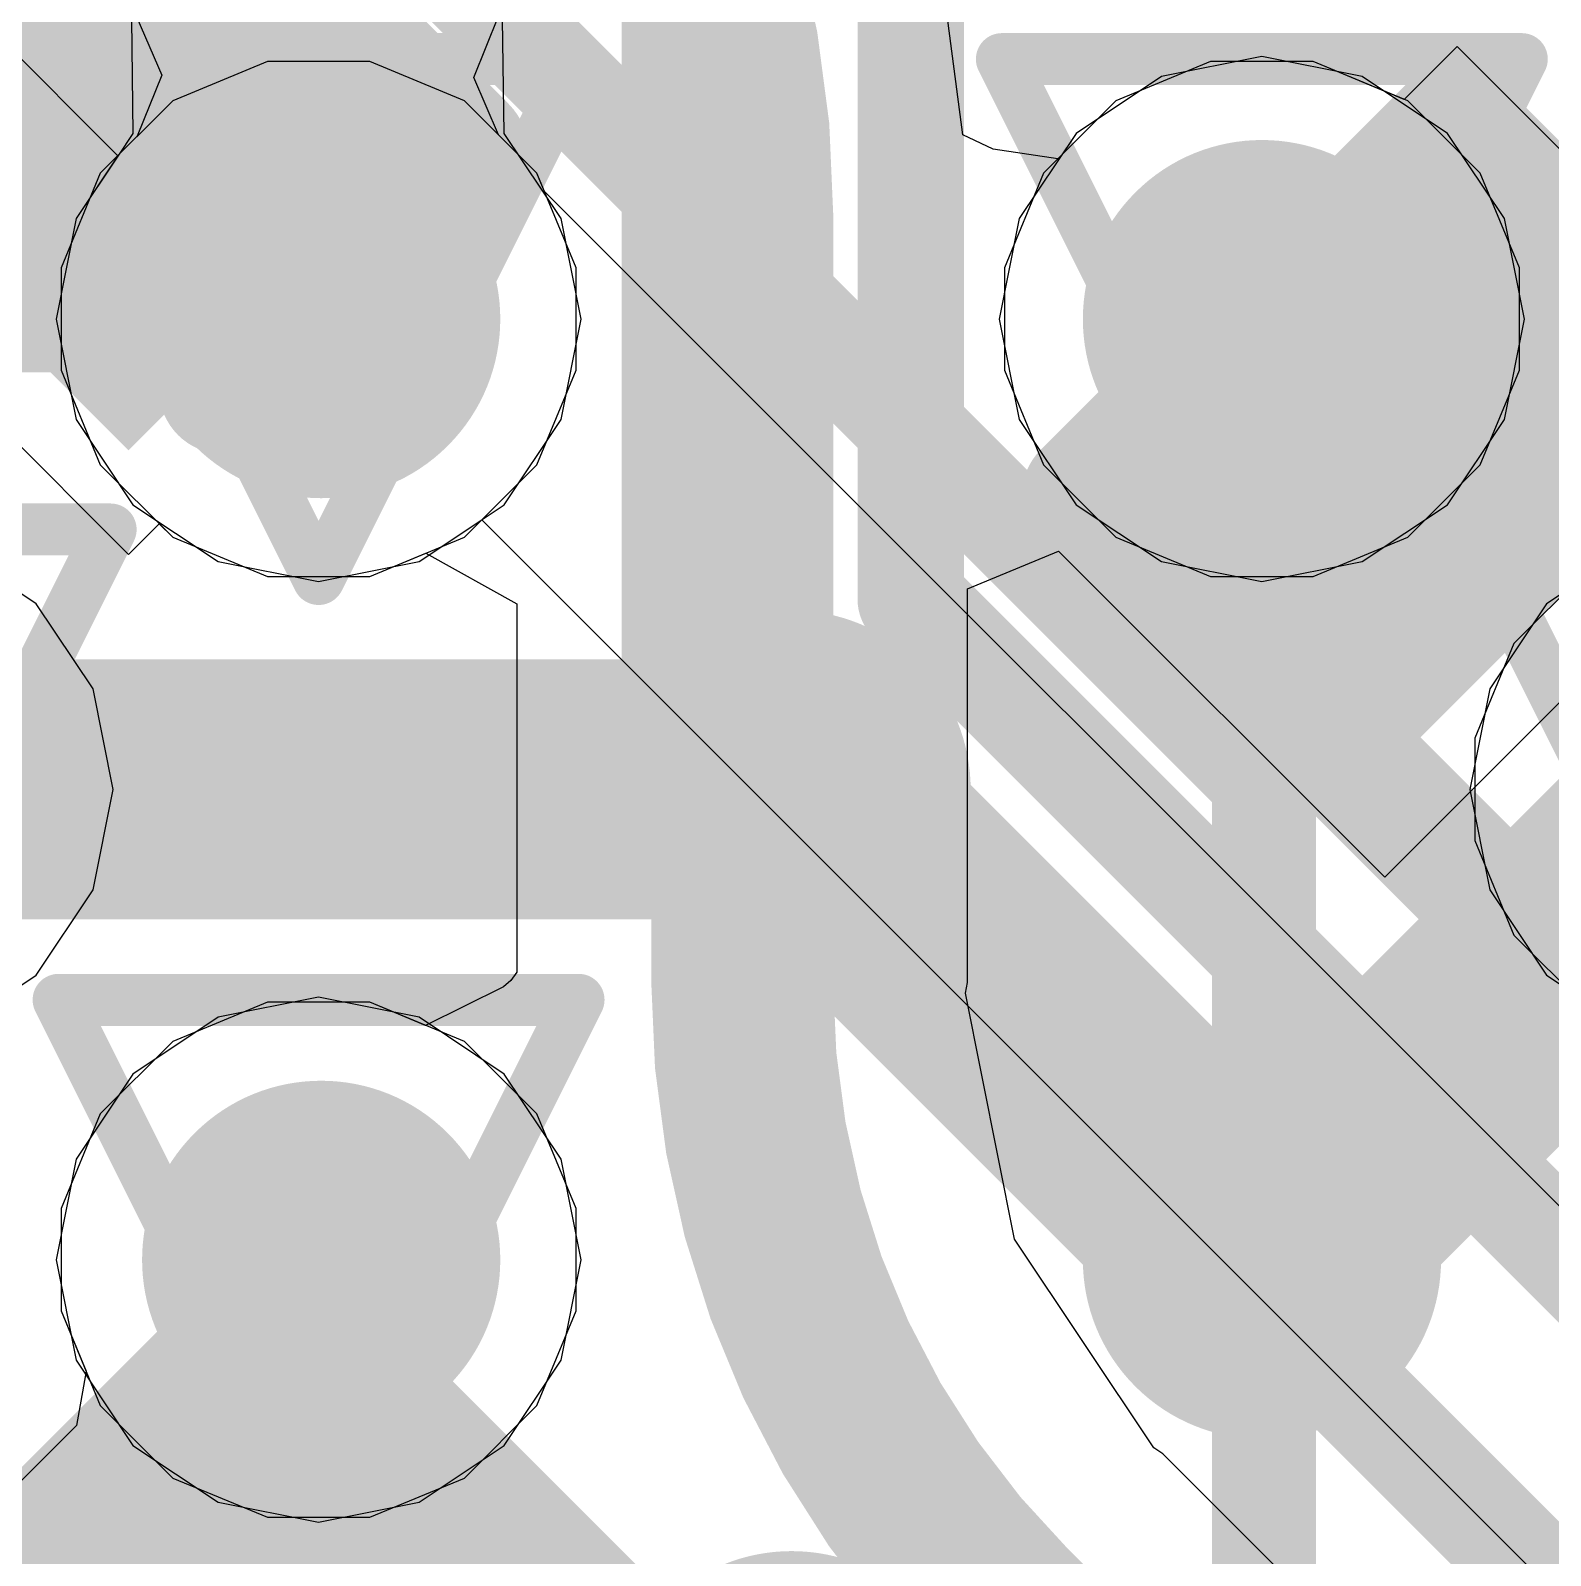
# Model space of a CAD drawing. Header units: inches. Extents: x -6 to 283, y -12 to 154.
# Drawn here: x 47.23 to 48.715, y 7.987 to 9.477 of the extents above; entities that cross this region are included whole.
import ezdxf

# ---------------------------------------------------------------- set-up
doc = ezdxf.new("R2010")
doc.units = ezdxf.units.IN
for name, color, linetype in [('Bottom Layer', 5, 'Continuous'), ('Bottom Overlay', 54, 'Continuous'), ('Bottom Paste', 16, 'Continuous'), ('Bottom Solder', 6, 'Continuous'), ('Drill Drawing', 1, 'Continuous'), ('GND-1', 16, 'Continuous'), ('GND-2', 90, 'Continuous'), ('GND-3', 216, 'Continuous'), ('GND-4', 54, 'Continuous'), ('PWR-1', 156, 'Continuous'), ('PWR-2', 130, 'Continuous'), ('Signal L1', 76, 'Continuous'), ('Signal L2', 6, 'Continuous'), ('Top Layer', 1, 'Continuous'), ('Top Paste', 8, 'Continuous'), ('Top Solder', 216, 'Continuous'), ('Via Holes', 16, 'Continuous')]:
    doc.layers.add(name, color=color, linetype=linetype)

# ---------------------------------------------------------------- blocks, each defined once
blk = doc.blocks.new('BGA_565_15_5_14_4__57')
at = {"layer": 'Top Layer'}
h = blk.add_hatch(color=1, dxfattribs=at)
edge = h.paths.add_edge_path()
edge.add_arc((4.22500044, -4.22500044), 0.12499848, 0, 360)
h = blk.add_hatch(color=1, dxfattribs=at)
edge = h.paths.add_edge_path()
edge.add_arc((3.5749992, -4.87499914), 0.12499848, 0, 360)
h = blk.add_hatch(color=1, dxfattribs=at)
edge = h.paths.add_edge_path()
edge.add_arc((4.22500044, -4.87499914), 0.12499848, 0, 360)
h = blk.add_hatch(color=1, dxfattribs=at)
edge = h.paths.add_edge_path()
edge.add_arc((4.87499914, -4.87499914), 0.12499848, 0, 360)
h = blk.add_hatch(color=1, dxfattribs=at)
edge = h.paths.add_edge_path()
edge.add_arc((4.22500044, -5.52500038), 0.12499848, 0, 360)
at = {"layer": 'Top Paste'}
h = blk.add_hatch(color=8, dxfattribs=at)
edge = h.paths.add_edge_path()
edge.add_arc((4.22500044, -4.22500044), 0.12499848, 0, 360)
h = blk.add_hatch(color=8, dxfattribs=at)
edge = h.paths.add_edge_path()
edge.add_arc((3.5749992, -4.87499914), 0.12499848, 0, 360)
h = blk.add_hatch(color=8, dxfattribs=at)
edge = h.paths.add_edge_path()
edge.add_arc((4.22500044, -4.87499914), 0.12499848, 0, 360)
h = blk.add_hatch(color=8, dxfattribs=at)
edge = h.paths.add_edge_path()
edge.add_arc((4.87499914, -4.87499914), 0.12499848, 0, 360)
h = blk.add_hatch(color=8, dxfattribs=at)
edge = h.paths.add_edge_path()
edge.add_arc((4.22500044, -5.52500038), 0.12499848, 0, 360)
at = {"layer": 'Top Solder'}
h = blk.add_hatch(color=216, dxfattribs=at)
edge = h.paths.add_edge_path()
edge.add_arc((4.22500044, -4.22500044), 0.17499838, 0, 360)
h = blk.add_hatch(color=216, dxfattribs=at)
edge = h.paths.add_edge_path()
edge.add_arc((4.87499914, -4.22500044), 0.17499838, 0, 360)
h = blk.add_hatch(color=216, dxfattribs=at)
edge = h.paths.add_edge_path()
edge.add_arc((3.5749992, -4.87499914), 0.17499838, 0, 360)
h = blk.add_hatch(color=216, dxfattribs=at)
edge = h.paths.add_edge_path()
edge.add_arc((4.22500044, -4.87499914), 0.17499838, 0, 360)
h = blk.add_hatch(color=216, dxfattribs=at)
edge = h.paths.add_edge_path()
edge.add_arc((4.87499914, -4.87499914), 0.17499838, 0, 360)
h = blk.add_hatch(color=216, dxfattribs=at)
edge = h.paths.add_edge_path()
edge.add_arc((4.22500044, -5.52500038), 0.17499838, 0, 360)
blk = doc.blocks.new('R___0201_B_118')
at = {"layer": 'Bottom Layer'}
for points in [[(-0.40999791, 0.18499963), (-0.13999845, 0.18499963), (-0.13999845, -0.18499963), (-0.40999791, -0.18499963)], [(0.14000099, 0.18499963), (0.41000045, 0.18499963), (0.41000045, -0.18499963), (0.14000099, -0.18499963)]]:
    blk.add_hatch(color=5, dxfattribs=at).paths.add_polyline_path(points)
at = {"layer": 'Bottom Paste'}
for points in [[(-0.40999791, 0.18499963), (-0.13999845, 0.18499963), (-0.13999845, -0.18499963), (-0.40999791, -0.18499963)], [(0.14000099, 0.18499963), (0.41000045, 0.18499963), (0.41000045, -0.18499963), (0.14000099, -0.18499963)]]:
    blk.add_hatch(color=16, dxfattribs=at).paths.add_polyline_path(points)
at = {"layer": 'Bottom Solder'}
for points in [[(-0.46499907, 0.24000079), (-0.08499729, 0.24000079), (-0.08499729, -0.24000079), (-0.46499907, -0.24000079)], [(0.08499983, 0.24000079), (0.46500161, 0.24000079), (0.46500161, -0.24000079), (0.08499983, -0.24000079)]]:
    blk.add_hatch(color=6, dxfattribs=at).paths.add_polyline_path(points)
at = {"layer": 'Bottom Overlay'}
for points in [[(-0.4826, -0.254, 0.127, 0.127, 0), (-0.4826, 0.254, 0.127, 0.127, 0)], [(-0.4826, 0.254, 0.127, 0.127, 0), (0.4826, 0.254, 0.127, 0.127, 0)], [(0.4826, -0.254, 0.127, 0.127, 0), (0.4826, 0.254, 0.127, 0.127, 0)], [(-0.4826, -0.254, 0.127, 0.127, 0), (0.4826, -0.254, 0.127, 0.127, 0)]]:
    blk.add_lwpolyline(points, format="xyseb", dxfattribs=at)
for points in [[(-0.51435, 0.254, 0.0635, 0.0635, 1), (-0.4508499999999999, 0.254, 0.0635, 0.0635, 1)], [(-0.51435, 0.254, 0.0635, 0.0635, 1), (-0.4508499999999999, 0.254, 0.0635, 0.0635, 1)], [(0.4508499999999999, 0.254, 0.0635, 0.0635, 1), (0.51435, 0.254, 0.0635, 0.0635, 1)], [(0.4508499999999999, 0.254, 0.0635, 0.0635, 1), (0.51435, 0.254, 0.0635, 0.0635, 1)], [(-0.51435, -0.254, 0.0635, 0.0635, 1), (-0.4508499999999999, -0.254, 0.0635, 0.0635, 1)], [(-0.51435, -0.254, 0.0635, 0.0635, 1), (-0.4508499999999999, -0.254, 0.0635, 0.0635, 1)], [(0.4508499999999999, -0.254, 0.0635, 0.0635, 1), (0.51435, -0.254, 0.0635, 0.0635, 1)], [(0.4508499999999999, -0.254, 0.0635, 0.0635, 1), (0.51435, -0.254, 0.0635, 0.0635, 1)]]:
    blk.add_lwpolyline(points, format="xyseb", close=True, dxfattribs=at)
blk = doc.blocks.new('R___0201_B_164')
at = {"layer": 'Bottom Layer'}
for points in [[(-0.40999791, 0.18499963), (-0.13999845, 0.18499963), (-0.13999845, -0.18499963), (-0.40999791, -0.18499963)], [(0.14000099, 0.18499963), (0.41000045, 0.18499963), (0.41000045, -0.18499963), (0.14000099, -0.18499963)]]:
    blk.add_hatch(color=5, dxfattribs=at).paths.add_polyline_path(points)
at = {"layer": 'Bottom Paste'}
for points in [[(-0.40999791, 0.18499963), (-0.13999845, 0.18499963), (-0.13999845, -0.18499963), (-0.40999791, -0.18499963)], [(0.14000099, 0.18499963), (0.41000045, 0.18499963), (0.41000045, -0.18499963), (0.14000099, -0.18499963)]]:
    blk.add_hatch(color=16, dxfattribs=at).paths.add_polyline_path(points)
at = {"layer": 'Bottom Solder'}
for points in [[(-0.46499907, 0.24000079), (-0.08499729, 0.24000079), (-0.08499729, -0.24000079), (-0.46499907, -0.24000079)], [(0.08499983, 0.24000079), (0.46500161, 0.24000079), (0.46500161, -0.24000079), (0.08499983, -0.24000079)]]:
    blk.add_hatch(color=6, dxfattribs=at).paths.add_polyline_path(points)
at = {"layer": 'Bottom Overlay'}
for points in [[(-0.4826, 0.254, 0.127, 0.127, 0), (-0.4826, -0.254, 0.127, 0.127, 0)], [(0.4826, 0.254, 0.127, 0.127, 0), (-0.4826, 0.254, 0.127, 0.127, 0)], [(0.4826, 0.254, 0.127, 0.127, 0), (0.4826, -0.254, 0.127, 0.127, 0)], [(0.4826, -0.254, 0.127, 0.127, 0), (-0.4826, -0.254, 0.127, 0.127, 0)]]:
    blk.add_lwpolyline(points, format="xyseb", dxfattribs=at)
for points in [[(-0.51435, 0.254, 0.0635, 0.0635, 1), (-0.4508499999999999, 0.254, 0.0635, 0.0635, 1)], [(-0.51435, 0.254, 0.0635, 0.0635, 1), (-0.4508499999999999, 0.254, 0.0635, 0.0635, 1)], [(0.4508499999999999, 0.254, 0.0635, 0.0635, 1), (0.51435, 0.254, 0.0635, 0.0635, 1)], [(0.4508499999999999, 0.254, 0.0635, 0.0635, 1), (0.51435, 0.254, 0.0635, 0.0635, 1)], [(-0.51435, -0.254, 0.0635, 0.0635, 1), (-0.4508499999999999, -0.254, 0.0635, 0.0635, 1)], [(-0.51435, -0.254, 0.0635, 0.0635, 1), (-0.4508499999999999, -0.254, 0.0635, 0.0635, 1)], [(0.4508499999999999, -0.254, 0.0635, 0.0635, 1), (0.51435, -0.254, 0.0635, 0.0635, 1)], [(0.4508499999999999, -0.254, 0.0635, 0.0635, 1), (0.51435, -0.254, 0.0635, 0.0635, 1)]]:
    blk.add_lwpolyline(points, format="xyseb", close=True, dxfattribs=at)
blk = doc.blocks.new('CAP_0201_B_319')
at = {"layer": 'Bottom Layer'}
for points in [[(-0.44999656, 0.1499997), (-0.14999716, 0.1499997), (-0.14999716, -0.1499997), (-0.44999656, -0.1499997)], [(0.14999716, 0.1499997), (0.44999656, 0.1499997), (0.44999656, -0.1499997), (0.14999716, -0.1499997)]]:
    blk.add_hatch(color=5, dxfattribs=at).paths.add_polyline_path(points)
at = {"layer": 'Bottom Paste'}
for points in [[(-0.44999656, 0.1499997), (-0.14999716, 0.1499997), (-0.14999716, -0.1499997), (-0.44999656, -0.1499997)], [(0.14999716, 0.1499997), (0.44999656, 0.1499997), (0.44999656, -0.1499997), (0.14999716, -0.1499997)]]:
    blk.add_hatch(color=16, dxfattribs=at).paths.add_polyline_path(points)
at = {"layer": 'Bottom Solder'}
for points in [[(-0.50499772, 0.20500086), (-0.094996, 0.20500086), (-0.094996, -0.20500086), (-0.50499772, -0.20500086)], [(0.094996, 0.20500086), (0.50499772, 0.20500086), (0.50499772, -0.20500086), (0.094996, -0.20500086)]]:
    blk.add_hatch(color=6, dxfattribs=at).paths.add_polyline_path(points)
at = {"layer": 'Bottom Overlay'}
for points in [[(-0.5334, 0.2286, 0.127, 0.127, 0), (-0.2032, 0.2286, 0.127, 0.127, 0)], [(-0.5334, 0.2286, 0.127, 0.127, 0), (-0.5334, -0.2286, 0.127, 0.127, 0)], [(0.2032, 0.2286, 0.127, 0.127, 0), (0.5334, 0.2286, 0.127, 0.127, 0)], [(0.5334, 0.2286, 0.127, 0.127, 0), (0.5334, -0.2286, 0.127, 0.127, 0)], [(-0.5334, -0.2286, 0.127, 0.127, 0), (-0.2032, -0.2286, 0.127, 0.127, 0)], [(0.2032, -0.2286, 0.127, 0.127, 0), (0.5334, -0.2286, 0.127, 0.127, 0)]]:
    blk.add_lwpolyline(points, format="xyseb", dxfattribs=at)
for points in [[(-0.5651499999999999, 0.2286, 0.0635, 0.0635, 1), (-0.5016499999999999, 0.2286, 0.0635, 0.0635, 1)], [(-0.5651499999999999, 0.2286, 0.0635, 0.0635, 1), (-0.5016499999999999, 0.2286, 0.0635, 0.0635, 1)], [(-0.23495, 0.2286, 0.0635, 0.0635, 1), (-0.17145, 0.2286, 0.0635, 0.0635, 1)], [(0.17145, 0.2286, 0.0635, 0.0635, 1), (0.23495, 0.2286, 0.0635, 0.0635, 1)], [(0.5016499999999999, 0.2286, 0.0635, 0.0635, 1), (0.5651499999999999, 0.2286, 0.0635, 0.0635, 1)], [(0.5016499999999999, 0.2286, 0.0635, 0.0635, 1), (0.5651499999999999, 0.2286, 0.0635, 0.0635, 1)], [(-0.5651499999999999, -0.2286, 0.0635, 0.0635, 1), (-0.5016499999999999, -0.2286, 0.0635, 0.0635, 1)], [(-0.5651499999999999, -0.2286, 0.0635, 0.0635, 1), (-0.5016499999999999, -0.2286, 0.0635, 0.0635, 1)], [(-0.23495, -0.2286, 0.0635, 0.0635, 1), (-0.17145, -0.2286, 0.0635, 0.0635, 1)], [(0.17145, -0.2286, 0.0635, 0.0635, 1), (0.23495, -0.2286, 0.0635, 0.0635, 1)], [(0.5016499999999999, -0.2286, 0.0635, 0.0635, 1), (0.5651499999999999, -0.2286, 0.0635, 0.0635, 1)], [(0.5016499999999999, -0.2286, 0.0635, 0.0635, 1), (0.5651499999999999, -0.2286, 0.0635, 0.0635, 1)]]:
    blk.add_lwpolyline(points, format="xyseb", close=True, dxfattribs=at)

msp = doc.modelspace()

# ---------------------------------------------------------------- hatches: boundary and pattern name
at = {"layer": 'Bottom Layer'}
h = msp.add_hatch(color=5, dxfattribs=at)
edge = h.paths.add_edge_path()
edge.add_arc((47.51108862, 9.19522164), 0.1499997, 0, 360)
h = msp.add_hatch(color=5, dxfattribs=at)
edge = h.paths.add_edge_path()
edge.add_arc((48.43274794, 9.19522164), 0.1499997, 0, 360)
h = msp.add_hatch(color=5, dxfattribs=at)
edge = h.paths.add_edge_path()
edge.add_arc((47.51108862, 8.2759804), 0.1499997, 0, 360)
at = {"layer": 'GND-1'}
h = msp.add_hatch(color=16, dxfattribs=at)
edge = h.paths.add_edge_path()
edge.add_arc((47.51108862, 9.19522164), 0.1499997, 0, 360)
h = msp.add_hatch(color=16, dxfattribs=at)
edge = h.paths.add_edge_path()
edge.add_arc((48.43274794, 9.19522164), 0.1499997, 0, 360)
h = msp.add_hatch(color=16, dxfattribs=at)
edge = h.paths.add_edge_path()
edge.add_arc((47.51108862, 8.2759804), 0.1499997, 0, 360)
at = {"layer": 'GND-2'}
h = msp.add_hatch(color=90, dxfattribs=at)
edge = h.paths.add_edge_path()
edge.add_arc((47.51108862, 9.19522164), 0.1499997, 0, 360)
h = msp.add_hatch(color=90, dxfattribs=at)
edge = h.paths.add_edge_path()
edge.add_arc((48.43274794, 9.19522164), 0.1499997, 0, 360)
h = msp.add_hatch(color=90, dxfattribs=at)
edge = h.paths.add_edge_path()
edge.add_arc((47.51108862, 8.2759804), 0.1499997, 0, 360)
at = {"layer": 'GND-3'}
h = msp.add_hatch(color=216, dxfattribs=at)
edge = h.paths.add_edge_path()
edge.add_arc((47.51108862, 9.19522164), 0.1499997, 0, 360)
h = msp.add_hatch(color=216, dxfattribs=at)
edge = h.paths.add_edge_path()
edge.add_arc((48.43274794, 9.19522164), 0.1499997, 0, 360)
h = msp.add_hatch(color=216, dxfattribs=at)
edge = h.paths.add_edge_path()
edge.add_arc((47.51108862, 8.2759804), 0.1499997, 0, 360)
at = {"layer": 'GND-4'}
h = msp.add_hatch(color=54, dxfattribs=at)
edge = h.paths.add_edge_path()
edge.add_arc((47.51108862, 9.19522164), 0.1499997, 0, 360)
h = msp.add_hatch(color=54, dxfattribs=at)
edge = h.paths.add_edge_path()
edge.add_arc((48.43274794, 9.19522164), 0.1499997, 0, 360)
h = msp.add_hatch(color=54, dxfattribs=at)
edge = h.paths.add_edge_path()
edge.add_arc((47.51108862, 8.2759804), 0.1499997, 0, 360)
at = {"layer": 'PWR-1'}
h = msp.add_hatch(color=156, dxfattribs=at)
edge = h.paths.add_edge_path()
edge.add_arc((47.51108862, 9.19522164), 0.1499997, 0, 360)
h = msp.add_hatch(color=156, dxfattribs=at)
edge = h.paths.add_edge_path()
edge.add_arc((48.43274794, 9.19522164), 0.1499997, 0, 360)
h = msp.add_hatch(color=156, dxfattribs=at)
edge = h.paths.add_edge_path()
edge.add_arc((47.51108862, 8.2759804), 0.1499997, 0, 360)
at = {"layer": 'PWR-2'}
h = msp.add_hatch(color=130, dxfattribs=at)
edge = h.paths.add_edge_path()
edge.add_arc((47.51108862, 9.19522164), 0.1499997, 0, 360)
h = msp.add_hatch(color=130, dxfattribs=at)
edge = h.paths.add_edge_path()
edge.add_arc((48.43274794, 9.19522164), 0.1499997, 0, 360)
h = msp.add_hatch(color=130, dxfattribs=at)
edge = h.paths.add_edge_path()
edge.add_arc((47.51108862, 8.2759804), 0.1499997, 0, 360)
at = {"layer": 'Signal L1'}
h = msp.add_hatch(color=76, dxfattribs=at)
edge = h.paths.add_edge_path()
edge.add_arc((47.51108862, 9.19522164), 0.1499997, 0, 360)
h = msp.add_hatch(color=76, dxfattribs=at)
edge = h.paths.add_edge_path()
edge.add_arc((48.43274794, 9.19522164), 0.1499997, 0, 360)
h = msp.add_hatch(color=76, dxfattribs=at)
edge = h.paths.add_edge_path()
edge.add_arc((47.51108862, 8.2759804), 0.1499997, 0, 360)
at = {"layer": 'Signal L2'}
h = msp.add_hatch(color=6, dxfattribs=at)
edge = h.paths.add_edge_path()
edge.add_arc((47.51108862, 9.19522164), 0.1499997, 0, 360)
h = msp.add_hatch(color=6, dxfattribs=at)
edge = h.paths.add_edge_path()
edge.add_arc((48.43274794, 9.19522164), 0.1499997, 0, 360)
h = msp.add_hatch(color=6, dxfattribs=at)
edge = h.paths.add_edge_path()
edge.add_arc((47.51108862, 8.2759804), 0.1499997, 0, 360)
at = {"layer": 'Top Layer'}
h = msp.add_hatch(color=1, dxfattribs=at)
edge = h.paths.add_edge_path()
edge.add_arc((47.51108862, 9.19522164), 0.1499997, 0, 360)
h = msp.add_hatch(color=1, dxfattribs=at)
edge = h.paths.add_edge_path()
edge.add_arc((48.43274794, 9.19522164), 0.1499997, 0, 360)
h = msp.add_hatch(color=1, dxfattribs=at)
edge = h.paths.add_edge_path()
edge.add_arc((47.51108862, 8.2759804), 0.1499997, 0, 360)
at = {"layer": 'Via Holes'}
h = msp.add_hatch(color=7, dxfattribs=at)
edge = h.paths.add_edge_path()
edge.add_arc((47.51108862, 9.19522164), 0.07499858, 0, 360)
h = msp.add_hatch(color=7, dxfattribs=at)
edge = h.paths.add_edge_path()
edge.add_arc((48.43274794, 9.19522164), 0.07499858, 0, 360)
h = msp.add_hatch(color=7, dxfattribs=at)
edge = h.paths.add_edge_path()
edge.add_arc((47.51108862, 8.2759804), 0.07499858, 0, 360)

# ---------------------------------------------------------------- linework, layer by layer
at = {"layer": 'Bottom Layer'}
for p, q in [((48.14066571999999, 9.37511206), (48.11124744, 9.59857364)), ((48.62347908, 9.4614746), (48.571912, 9.409907519999999)), ((48.99400158, 9.090952099999999), (48.62347908, 9.4614746)), ((48.38270232, 9.44682134), (48.29022853999999, 9.40851814)), ((48.48279356, 9.44682134), (48.38270232, 9.44682134)), ((48.571912, 9.409907519999999), (48.48279356, 9.44682134)), ((48.29022853999999, 9.40851814), (48.23341635999999, 9.351705959999999)), ((48.17023132, 9.36108872), (48.14066571999999, 9.37511206)), ((48.23341635999999, 9.351705959999999), (48.17023132, 9.36108872)), ((46.93373138, 9.35682406), (47.32546796, 8.96508748)), ((48.55277056, 8.649721079999999), (48.99400158, 9.090952099999999)), ((47.32546796, 8.96508748), (47.35543741999999, 8.99505694)), ((47.35543741999999, 8.99505694), (47.36856922, 8.98192514)), ((47.36856922, 8.98192514), (47.461043, 8.94362194)), ((47.56113424, 8.94362194), (47.6160338, 8.96636256)), ((47.6160338, 8.96636256), (47.70493634, 8.91709926)), ((48.14519453999999, 8.93157218), (48.23409453999999, 8.9683971)), ((48.23409453999999, 8.9683971), (48.55277056, 8.649721079999999)), ((47.461043, 8.94362194), (47.56113424, 8.94362194)), ((48.14519453999999, 8.54683584), (48.14519453999999, 8.93157218)), ((47.70493634, 8.91709926), (47.70493634, 8.5569171)), ((47.70493634, 8.5569171), (47.69887335999999, 8.548928799999999)), ((47.69174104, 8.54283788), (47.61562232, 8.505009659999999)), ((47.69887335999999, 8.548928799999999), (47.69174104, 8.54283788)), ((48.14313713999999, 8.536485339999999), (48.14519453999999, 8.54683584)), ((47.461043, 8.5275801), (47.36856922, 8.4892769)), ((47.56113424, 8.5275801), (47.461043, 8.5275801)), ((47.61562232, 8.505009659999999), (47.56113424, 8.5275801)), ((48.19094501999999, 8.29614038), (48.14313713999999, 8.536485339999999)), ((47.36856922, 8.4892769), (47.29779212, 8.4184998)), ((47.29779212, 8.4184998), (47.25948892, 8.326026019999999)), ((47.25948892, 8.326026019999999), (47.25948892, 8.22593478)), ((48.32708902, 8.09238158), (48.19094501999999, 8.29614038)), ((47.25948892, 8.22593478), (47.2838526, 8.167110919999999)), ((47.2838526, 8.167110919999999), (47.27447745999999, 8.114101119999999)), ((47.27447745999999, 8.114101119999999), (47.04786882, 7.88749248)), ((48.33586218, 8.08651926), (48.32708902, 8.09238158)), ((48.5018969, 7.92048708), (48.33586218, 8.08651926))]:
    msp.add_line(p, q, dxfattribs=at)
for points in [[(47.65014092, 9.9609021, 0.1778, 0.1778, -0.198912367379658), (47.92506544, 9.2971747, 0.1778, 0.1778, 0)], [(47.92506544, 8.54683584, 0.1778, 0.1778, 0), (47.92506544, 9.2971747, 0.1778, 0.1778, 0)], [(48.18020844, 7.930865519999999, 0.1778, 0.1778, -0.198912367379658), (47.92506544, 8.54683584, 0.1778, 0.1778, 0)], [(47.47605186, 8.0642333, 0.1524, 0.1524, 0), (47.51343304, 8.275563839999998, 0.1524, 0.1524, 0)], [(47.51108862, 8.2759804, 0.1524, 0.1524, 0), (47.51301648, 8.2759804, 0.1524, 0.1524, 0)], [(47.51301648, 8.2759804, 0.1524, 0.1524, 0), (47.51343304, 8.275563839999998, 0.1524, 0.1524, 0)], [(47.4406976, 7.909798759999999, 0.1524, 0.1524, 0), (47.47605186, 8.0642333, 0.1524, 0.1524, 0)], [(48.18020844, 7.930865519999999, 0.1778, 0.1778, 0), (48.43535398, 7.67571998, 0.1778, 0.1778, 0)]]:
    msp.add_lwpolyline(points, format="xyseb", dxfattribs=at)
for points in [[(47.88061544, 9.2971747, 0.08889999999999999, 0.08889999999999999, 1), (47.96951544, 9.2971747, 0.08889999999999999, 0.08889999999999999, 1)], [(47.88061544, 9.2971747, 0.08889999999999999, 0.08889999999999999, 1), (47.96951544, 9.2971747, 0.08889999999999999, 0.08889999999999999, 1)], [(47.88061544, 8.54683584, 0.08889999999999999, 0.08889999999999999, 1), (47.96951544, 8.54683584, 0.08889999999999999, 0.08889999999999999, 1)], [(47.88061544, 8.54683584, 0.08889999999999999, 0.08889999999999999, 1), (47.96951544, 8.54683584, 0.08889999999999999, 0.08889999999999999, 1)], [(47.47298862, 8.2759804, 0.0762, 0.0762, 1), (47.54918862, 8.2759804, 0.0762, 0.0762, 1)], [(47.47491648, 8.2759804, 0.0762, 0.0762, 1), (47.55111648, 8.2759804, 0.0762, 0.0762, 1)], [(47.47491648, 8.2759804, 0.0762, 0.0762, 1), (47.55111648, 8.2759804, 0.0762, 0.0762, 1)], [(47.47533304, 8.275563839999998, 0.0762, 0.0762, 1), (47.55153304, 8.275563839999998, 0.0762, 0.0762, 1)], [(47.47533304, 8.275563839999998, 0.0762, 0.0762, 1), (47.55153304, 8.275563839999998, 0.0762, 0.0762, 1)], [(47.43795186, 8.0642333, 0.0762, 0.0762, 1), (47.51415186, 8.0642333, 0.0762, 0.0762, 1)], [(47.43795186, 8.0642333, 0.0762, 0.0762, 1), (47.51415186, 8.0642333, 0.0762, 0.0762, 1)], [(48.13575844, 7.930865519999999, 0.08889999999999999, 0.08889999999999999, 1), (48.22465844, 7.930865519999999, 0.08889999999999999, 0.08889999999999999, 1)], [(48.13575844, 7.930865519999999, 0.08889999999999999, 0.08889999999999999, 1), (48.22465844, 7.930865519999999, 0.08889999999999999, 0.08889999999999999, 1)]]:
    msp.add_lwpolyline(points, format="xyseb", close=True, dxfattribs=at)
at = {"layer": 'Drill Drawing'}
for points in [[(47.25553414, 9.923640299999999, 0.0508, 0.0508, 0), (47.50953413999999, 9.4156403, 0.0508, 0.0508, 0)], [(47.50953413999999, 9.4156403, 0.0508, 0.0508, 0), (47.76353414, 9.923640299999999, 0.0508, 0.0508, 0)], [(47.25708862, 9.44922164, 0.0508, 0.0508, 0), (47.76508861999999, 9.44922164, 0.0508, 0.0508, 0)], [(47.25708862, 9.44922164, 0.0508, 0.0508, 0), (47.51108862, 8.94122164, 0.0508, 0.0508, 0)], [(47.51108862, 8.94122164, 0.0508, 0.0508, 0), (47.76508861999999, 9.44922164, 0.0508, 0.0508, 0)], [(48.17874794, 9.44922164, 0.0508, 0.0508, 0), (48.68674794, 9.44922164, 0.0508, 0.0508, 0)], [(48.17874794, 9.44922164, 0.0508, 0.0508, 0), (48.43274794, 8.94122164, 0.0508, 0.0508, 0)], [(48.43274794, 8.94122164, 0.0508, 0.0508, 0), (48.68674794, 9.44922164, 0.0508, 0.0508, 0)], [(46.79988862, 8.989601019999998, 0.0508, 0.0508, 0), (47.30788862, 8.989601019999998, 0.0508, 0.0508, 0)], [(47.05388862, 8.48160102, 0.0508, 0.0508, 0), (47.30788862, 8.989601019999998, 0.0508, 0.0508, 0)], [(48.63836856, 8.989601019999998, 0.0508, 0.0508, 0), (49.14636856, 8.989601019999998, 0.0508, 0.0508, 0)], [(48.63836856, 8.989601019999998, 0.0508, 0.0508, 0), (48.89236855999999, 8.48160102, 0.0508, 0.0508, 0)], [(47.25708862, 8.5299804, 0.0508, 0.0508, 0), (47.76508861999999, 8.5299804, 0.0508, 0.0508, 0)], [(47.25708862, 8.5299804, 0.0508, 0.0508, 0), (47.51108862, 8.021980399999999, 0.0508, 0.0508, 0)], [(47.51108862, 8.021980399999999, 0.0508, 0.0508, 0), (47.76508861999999, 8.5299804, 0.0508, 0.0508, 0)]]:
    msp.add_lwpolyline(points, format="xyseb", dxfattribs=at)
for points in [[(47.24438862, 9.44922164, 0.0254, 0.0254, 1), (47.26978862, 9.44922164, 0.0254, 0.0254, 1)], [(47.24438862, 9.44922164, 0.0254, 0.0254, 1), (47.26978862, 9.44922164, 0.0254, 0.0254, 1)], [(47.75238862, 9.44922164, 0.0254, 0.0254, 1), (47.77778862, 9.44922164, 0.0254, 0.0254, 1)], [(47.75238862, 9.44922164, 0.0254, 0.0254, 1), (47.77778862, 9.44922164, 0.0254, 0.0254, 1)], [(48.16604794, 9.44922164, 0.0254, 0.0254, 1), (48.19144794, 9.44922164, 0.0254, 0.0254, 1)], [(48.16604794, 9.44922164, 0.0254, 0.0254, 1), (48.19144794, 9.44922164, 0.0254, 0.0254, 1)], [(48.67404794, 9.44922164, 0.0254, 0.0254, 1), (48.69944794, 9.44922164, 0.0254, 0.0254, 1)], [(48.67404794, 9.44922164, 0.0254, 0.0254, 1), (48.69944794, 9.44922164, 0.0254, 0.0254, 1)], [(47.49683414, 9.4156403, 0.0254, 0.0254, 1), (47.52223414, 9.4156403, 0.0254, 0.0254, 1)], [(47.49683414, 9.4156403, 0.0254, 0.0254, 1), (47.52223414, 9.4156403, 0.0254, 0.0254, 1)], [(47.29518862, 8.989601019999998, 0.0254, 0.0254, 1), (47.32058862, 8.989601019999998, 0.0254, 0.0254, 1)], [(47.29518862, 8.989601019999998, 0.0254, 0.0254, 1), (47.32058862, 8.989601019999998, 0.0254, 0.0254, 1)], [(48.62566855999999, 8.989601019999998, 0.0254, 0.0254, 1), (48.65106856, 8.989601019999998, 0.0254, 0.0254, 1)], [(48.62566855999999, 8.989601019999998, 0.0254, 0.0254, 1), (48.65106856, 8.989601019999998, 0.0254, 0.0254, 1)], [(47.49838861999999, 8.94122164, 0.0254, 0.0254, 1), (47.52378862, 8.94122164, 0.0254, 0.0254, 1)], [(47.49838861999999, 8.94122164, 0.0254, 0.0254, 1), (47.52378862, 8.94122164, 0.0254, 0.0254, 1)], [(48.42004794, 8.94122164, 0.0254, 0.0254, 1), (48.44544793999999, 8.94122164, 0.0254, 0.0254, 1)], [(48.42004794, 8.94122164, 0.0254, 0.0254, 1), (48.44544793999999, 8.94122164, 0.0254, 0.0254, 1)], [(47.24438862, 8.5299804, 0.0254, 0.0254, 1), (47.26978862, 8.5299804, 0.0254, 0.0254, 1)], [(47.24438862, 8.5299804, 0.0254, 0.0254, 1), (47.26978862, 8.5299804, 0.0254, 0.0254, 1)], [(47.75238862, 8.5299804, 0.0254, 0.0254, 1), (47.77778862, 8.5299804, 0.0254, 0.0254, 1)], [(47.75238862, 8.5299804, 0.0254, 0.0254, 1), (47.77778862, 8.5299804, 0.0254, 0.0254, 1)], [(47.49838861999999, 8.021980399999999, 0.0254, 0.0254, 1), (47.52378862, 8.021980399999999, 0.0254, 0.0254, 1)], [(47.49838861999999, 8.021980399999999, 0.0254, 0.0254, 1), (47.52378862, 8.021980399999999, 0.0254, 0.0254, 1)]]:
    msp.add_lwpolyline(points, format="xyseb", close=True, dxfattribs=at)
at = {"layer": 'GND-1'}
for p, q in [((47.461043, 9.44682134), (47.36856922, 9.40851814)), ((47.56113424, 9.44682134), (47.461043, 9.44682134)), ((47.65360801999999, 9.40851814), (47.56113424, 9.44682134)), ((48.38270232, 9.44682134), (48.29022853999999, 9.40851814)), ((48.48279356, 9.44682134), (48.38270232, 9.44682134)), ((48.57526734, 9.40851814), (48.48279356, 9.44682134)), ((47.36856922, 9.40851814), (47.29779212, 9.33774104)), ((47.72438511999999, 9.33774104), (47.65360801999999, 9.40851814)), ((48.29022853999999, 9.40851814), (48.21945143999999, 9.33774104)), ((48.64604444, 9.33774104), (48.57526734, 9.40851814)), ((47.29779212, 9.33774104), (47.25948892, 9.24526726)), ((47.76268832, 9.24526726), (47.72438511999999, 9.33774104)), ((48.21945143999999, 9.33774104), (48.18114823999999, 9.24526726)), ((48.68434764, 9.24526726), (48.64604444, 9.33774104)), ((47.25948892, 9.24526726), (47.25948892, 9.14517602)), ((47.76268832, 9.14517602), (47.76268832, 9.24526726)), ((48.18114823999999, 9.24526726), (48.18114823999999, 9.14517602)), ((48.68434764, 9.14517602), (48.68434764, 9.24526726)), ((47.25948892, 9.14517602), (47.29779212, 9.052702239999999)), ((47.72438511999999, 9.052702239999999), (47.76268832, 9.14517602)), ((48.18114823999999, 9.14517602), (48.21945143999999, 9.052702239999999)), ((48.64604444, 9.052702239999999), (48.68434764, 9.14517602)), ((47.29779212, 9.052702239999999), (47.36856922, 8.98192514)), ((47.65360801999999, 8.98192514), (47.72438511999999, 9.052702239999999)), ((48.21945143999999, 9.052702239999999), (48.29022853999999, 8.98192514)), ((48.57526734, 8.98192514), (48.64604444, 9.052702239999999)), ((47.36856922, 8.98192514), (47.461043, 8.94362194)), ((47.56113424, 8.94362194), (47.65360801999999, 8.98192514)), ((48.29022853999999, 8.98192514), (48.38270232, 8.94362194)), ((48.48279356, 8.94362194), (48.57526734, 8.98192514)), ((47.461043, 8.94362194), (47.56113424, 8.94362194)), ((48.38270232, 8.94362194), (48.48279356, 8.94362194)), ((47.461043, 8.5275801), (47.36856922, 8.4892769)), ((47.56113424, 8.5275801), (47.461043, 8.5275801)), ((47.65360801999999, 8.4892769), (47.56113424, 8.5275801)), ((47.36856922, 8.4892769), (47.29779212, 8.4184998)), ((47.72438511999999, 8.4184998), (47.65360801999999, 8.4892769)), ((47.29779212, 8.4184998), (47.25948892, 8.326026019999999)), ((47.76268832, 8.326026019999999), (47.72438511999999, 8.4184998)), ((47.25948892, 8.326026019999999), (47.25948892, 8.22593478)), ((47.76268832, 8.22593478), (47.76268832, 8.326026019999999)), ((47.25948892, 8.22593478), (47.29779212, 8.133461)), ((47.72438511999999, 8.133461), (47.76268832, 8.22593478)), ((47.29779212, 8.133461), (47.36856922, 8.0626839)), ((47.65360801999999, 8.0626839), (47.72438511999999, 8.133461)), ((47.36856922, 8.0626839), (47.461043, 8.0243807)), ((47.56113424, 8.0243807), (47.65360801999999, 8.0626839)), ((47.461043, 8.0243807), (47.56113424, 8.0243807))]:
    msp.add_line(p, q, dxfattribs=at)
at = {"layer": 'GND-2'}
for p, q in [((47.33362644, 9.4897321), (47.35783009999999, 9.43347364)), ((47.66279266, 9.4313883), (47.68673216, 9.49102242)), ((47.35783009999999, 9.43347364), (47.3338906, 9.373839519999999)), ((48.38270232, 9.44682134), (48.29022853999999, 9.40851814)), ((48.48279356, 9.44682134), (48.38270232, 9.44682134)), ((48.57526734, 9.40851814), (48.48279356, 9.44682134)), ((47.68699632, 9.37512984), (47.66279266, 9.4313883)), ((48.29022853999999, 9.40851814), (48.21945143999999, 9.33774104)), ((48.64604444, 9.33774104), (48.57526734, 9.40851814)), ((47.3338906, 9.373839519999999), (47.29779212, 9.33774104)), ((47.72438511999999, 9.33774104), (47.68699632, 9.37512984)), ((47.29779212, 9.33774104), (47.25948892, 9.24526726)), ((47.76268832, 9.24526726), (47.72438511999999, 9.33774104)), ((48.21945143999999, 9.33774104), (48.18114823999999, 9.24526726)), ((48.68434764, 9.24526726), (48.64604444, 9.33774104)), ((47.25948892, 9.24526726), (47.25948892, 9.14517602)), ((47.76268832, 9.14517602), (47.76268832, 9.24526726)), ((48.18114823999999, 9.24526726), (48.18114823999999, 9.14517602)), ((48.68434764, 9.14517602), (48.68434764, 9.24526726)), ((47.25948892, 9.14517602), (47.29779212, 9.052702239999999)), ((47.72438511999999, 9.052702239999999), (47.76268832, 9.14517602)), ((48.18114823999999, 9.14517602), (48.21945143999999, 9.052702239999999)), ((48.64604444, 9.052702239999999), (48.68434764, 9.14517602)), ((47.29779212, 9.052702239999999), (47.36856922, 8.98192514)), ((47.65360801999999, 8.98192514), (47.72438511999999, 9.052702239999999)), ((48.21945143999999, 9.052702239999999), (48.29022853999999, 8.98192514)), ((48.57526734, 8.98192514), (48.64604444, 9.052702239999999)), ((47.36856922, 8.98192514), (47.461043, 8.94362194)), ((47.56113424, 8.94362194), (47.65360801999999, 8.98192514)), ((48.29022853999999, 8.98192514), (48.38270232, 8.94362194)), ((48.48279356, 8.94362194), (48.57526734, 8.98192514)), ((47.461043, 8.94362194), (47.56113424, 8.94362194)), ((48.38270232, 8.94362194), (48.48279356, 8.94362194)), ((47.461043, 8.5275801), (47.36856922, 8.4892769)), ((47.56113424, 8.5275801), (47.461043, 8.5275801)), ((47.65360801999999, 8.4892769), (47.56113424, 8.5275801)), ((47.36856922, 8.4892769), (47.29779212, 8.4184998)), ((47.72438511999999, 8.4184998), (47.65360801999999, 8.4892769)), ((47.29779212, 8.4184998), (47.25948892, 8.326026019999999)), ((47.76268832, 8.326026019999999), (47.72438511999999, 8.4184998)), ((47.25948892, 8.326026019999999), (47.25948892, 8.22593478)), ((47.76268832, 8.22593478), (47.76268832, 8.326026019999999)), ((47.25948892, 8.22593478), (47.29779212, 8.133461)), ((47.72438511999999, 8.133461), (47.76268832, 8.22593478)), ((47.29779212, 8.133461), (47.36856922, 8.0626839)), ((47.65360801999999, 8.0626839), (47.72438511999999, 8.133461)), ((47.36856922, 8.0626839), (47.461043, 8.0243807)), ((47.56113424, 8.0243807), (47.65360801999999, 8.0626839)), ((47.461043, 8.0243807), (47.56113424, 8.0243807))]:
    msp.add_line(p, q, dxfattribs=at)
at = {"layer": 'GND-3'}
for p, q in [((47.33362644, 9.4897321), (47.35783009999999, 9.43347364)), ((47.66279266, 9.4313883), (47.68673216, 9.49102242)), ((47.35783009999999, 9.43347364), (47.3338906, 9.373839519999999)), ((48.38270232, 9.44682134), (48.29022853999999, 9.40851814)), ((48.48279356, 9.44682134), (48.38270232, 9.44682134)), ((48.57526734, 9.40851814), (48.48279356, 9.44682134)), ((47.68699632, 9.37512984), (47.66279266, 9.4313883)), ((48.29022853999999, 9.40851814), (48.21945143999999, 9.33774104)), ((48.64604444, 9.33774104), (48.57526734, 9.40851814)), ((47.3338906, 9.373839519999999), (47.29779212, 9.33774104)), ((47.72438511999999, 9.33774104), (47.68699632, 9.37512984)), ((47.29779212, 9.33774104), (47.25948892, 9.24526726)), ((47.76268832, 9.24526726), (47.72438511999999, 9.33774104)), ((48.21945143999999, 9.33774104), (48.18114823999999, 9.24526726)), ((48.68434764, 9.24526726), (48.64604444, 9.33774104)), ((47.25948892, 9.24526726), (47.25948892, 9.14517602)), ((47.76268832, 9.14517602), (47.76268832, 9.24526726)), ((48.18114823999999, 9.24526726), (48.18114823999999, 9.14517602)), ((48.68434764, 9.14517602), (48.68434764, 9.24526726)), ((47.25948892, 9.14517602), (47.29779212, 9.052702239999999)), ((47.72438511999999, 9.052702239999999), (47.76268832, 9.14517602)), ((48.18114823999999, 9.14517602), (48.21945143999999, 9.052702239999999)), ((48.64604444, 9.052702239999999), (48.68434764, 9.14517602)), ((47.29779212, 9.052702239999999), (47.36856922, 8.98192514)), ((47.65360801999999, 8.98192514), (47.72438511999999, 9.052702239999999)), ((48.21945143999999, 9.052702239999999), (48.29022853999999, 8.98192514)), ((48.57526734, 8.98192514), (48.64604444, 9.052702239999999)), ((47.36856922, 8.98192514), (47.461043, 8.94362194)), ((47.56113424, 8.94362194), (47.65360801999999, 8.98192514)), ((48.29022853999999, 8.98192514), (48.38270232, 8.94362194)), ((48.48279356, 8.94362194), (48.57526734, 8.98192514)), ((47.461043, 8.94362194), (47.56113424, 8.94362194)), ((48.38270232, 8.94362194), (48.48279356, 8.94362194)), ((47.461043, 8.5275801), (47.36856922, 8.4892769)), ((47.56113424, 8.5275801), (47.461043, 8.5275801)), ((47.65360801999999, 8.4892769), (47.56113424, 8.5275801)), ((47.36856922, 8.4892769), (47.29779212, 8.4184998)), ((47.72438511999999, 8.4184998), (47.65360801999999, 8.4892769)), ((47.29779212, 8.4184998), (47.25948892, 8.326026019999999)), ((47.76268832, 8.326026019999999), (47.72438511999999, 8.4184998)), ((47.25948892, 8.326026019999999), (47.25948892, 8.22593478)), ((47.76268832, 8.22593478), (47.76268832, 8.326026019999999)), ((47.25948892, 8.22593478), (47.29779212, 8.133461)), ((47.72438511999999, 8.133461), (47.76268832, 8.22593478)), ((47.29779212, 8.133461), (47.36856922, 8.0626839)), ((47.65360801999999, 8.0626839), (47.72438511999999, 8.133461)), ((47.36856922, 8.0626839), (47.461043, 8.0243807)), ((47.56113424, 8.0243807), (47.65360801999999, 8.0626839)), ((47.461043, 8.0243807), (47.56113424, 8.0243807))]:
    msp.add_line(p, q, dxfattribs=at)
at = {"layer": 'GND-4'}
for p, q in [((47.461043, 9.44682134), (47.36856922, 9.40851814)), ((47.56113424, 9.44682134), (47.461043, 9.44682134)), ((47.65360801999999, 9.40851814), (47.56113424, 9.44682134)), ((48.38270232, 9.44682134), (48.29022853999999, 9.40851814)), ((48.48279356, 9.44682134), (48.38270232, 9.44682134)), ((48.57526734, 9.40851814), (48.48279356, 9.44682134)), ((47.36856922, 9.40851814), (47.29779212, 9.33774104)), ((47.72438511999999, 9.33774104), (47.65360801999999, 9.40851814)), ((48.29022853999999, 9.40851814), (48.21945143999999, 9.33774104)), ((48.64604444, 9.33774104), (48.57526734, 9.40851814)), ((47.29779212, 9.33774104), (47.25948892, 9.24526726)), ((47.76268832, 9.24526726), (47.72438511999999, 9.33774104)), ((48.21945143999999, 9.33774104), (48.18114823999999, 9.24526726)), ((48.68434764, 9.24526726), (48.64604444, 9.33774104)), ((47.25948892, 9.24526726), (47.25948892, 9.14517602)), ((47.76268832, 9.14517602), (47.76268832, 9.24526726)), ((48.18114823999999, 9.24526726), (48.18114823999999, 9.14517602)), ((48.68434764, 9.14517602), (48.68434764, 9.24526726)), ((47.25948892, 9.14517602), (47.29779212, 9.052702239999999)), ((47.72438511999999, 9.052702239999999), (47.76268832, 9.14517602)), ((48.18114823999999, 9.14517602), (48.21945143999999, 9.052702239999999)), ((48.64604444, 9.052702239999999), (48.68434764, 9.14517602)), ((47.29779212, 9.052702239999999), (47.36856922, 8.98192514)), ((47.65360801999999, 8.98192514), (47.72438511999999, 9.052702239999999)), ((48.21945143999999, 9.052702239999999), (48.29022853999999, 8.98192514)), ((48.57526734, 8.98192514), (48.64604444, 9.052702239999999)), ((47.36856922, 8.98192514), (47.461043, 8.94362194)), ((47.56113424, 8.94362194), (47.65360801999999, 8.98192514)), ((48.29022853999999, 8.98192514), (48.38270232, 8.94362194)), ((48.48279356, 8.94362194), (48.57526734, 8.98192514)), ((47.461043, 8.94362194), (47.56113424, 8.94362194)), ((48.38270232, 8.94362194), (48.48279356, 8.94362194)), ((47.461043, 8.5275801), (47.36856922, 8.4892769)), ((47.56113424, 8.5275801), (47.461043, 8.5275801)), ((47.65360801999999, 8.4892769), (47.56113424, 8.5275801)), ((47.36856922, 8.4892769), (47.29779212, 8.4184998)), ((47.72438511999999, 8.4184998), (47.65360801999999, 8.4892769)), ((47.29779212, 8.4184998), (47.25948892, 8.326026019999999)), ((47.76268832, 8.326026019999999), (47.72438511999999, 8.4184998)), ((47.25948892, 8.326026019999999), (47.25948892, 8.22593478)), ((47.76268832, 8.22593478), (47.76268832, 8.326026019999999)), ((47.25948892, 8.22593478), (47.29779212, 8.133461)), ((47.72438511999999, 8.133461), (47.76268832, 8.22593478)), ((47.29779212, 8.133461), (47.36856922, 8.0626839)), ((47.65360801999999, 8.0626839), (47.72438511999999, 8.133461)), ((47.36856922, 8.0626839), (47.461043, 8.0243807)), ((47.56113424, 8.0243807), (47.65360801999999, 8.0626839)), ((47.461043, 8.0243807), (47.56113424, 8.0243807))]:
    msp.add_line(p, q, dxfattribs=at)
at = {"layer": 'PWR-1'}
for p, q in [((47.32814003999999, 9.48824366), (47.32969197999999, 9.376618279999999)), ((47.69248272, 9.376618279999999), (47.69093078, 9.48824366)), ((48.43274794, 9.45175148), (48.33457948, 9.43222396)), ((48.5309164, 9.43222396), (48.43274794, 9.45175148)), ((48.33457948, 9.43222396), (48.25135383999999, 9.376615739999998)), ((48.61414204, 9.376615739999998), (48.5309164, 9.43222396)), ((47.32969197999999, 9.376618279999999), (47.31559498, 9.35551342)), ((47.74809094, 9.2933901), (47.69248272, 9.376618279999999)), ((48.25135383999999, 9.376615739999998), (48.19574562, 9.2933901)), ((48.66975026, 9.2933901), (48.61414204, 9.376615739999998)), ((47.31559498, 9.35551342), (47.2740863, 9.2933901)), ((47.2740863, 9.2933901), (47.25455878, 9.19522164)), ((47.76761846, 9.19522164), (47.74809094, 9.2933901)), ((48.19574562, 9.2933901), (48.1762181, 9.19522164)), ((48.68927778, 9.19522164), (48.66975026, 9.2933901)), ((47.25455878, 9.19522164), (47.2740863, 9.09705318)), ((47.74809094, 9.09705318), (47.76761846, 9.19522164)), ((48.1762181, 9.19522164), (48.19574562, 9.09705318)), ((48.66975026, 9.09705318), (48.68927778, 9.19522164)), ((47.2740863, 9.09705318), (47.32969452, 9.01382754)), ((47.69248272, 9.01382754), (47.74809094, 9.09705318)), ((48.19574562, 9.09705318), (48.25135383999999, 9.01382754)), ((48.61414204, 9.01382754), (48.66975026, 9.09705318)), ((47.32969452, 9.01382754), (47.41292016, 8.95821932)), ((47.60925708, 8.95821932), (47.69248272, 9.01382754)), ((48.25135383999999, 9.01382754), (48.33457948, 8.95821932)), ((48.5309164, 8.95821932), (48.61414204, 9.01382754)), ((47.23528272, 8.91699512), (47.15205708, 8.97260334)), ((48.7942001, 8.97260334), (48.71097446, 8.91699512)), ((47.41292016, 8.95821932), (47.51108862, 8.938691799999999)), ((47.51108862, 8.938691799999999), (47.60925708, 8.95821932)), ((48.33457948, 8.95821932), (48.43274794, 8.938691799999999)), ((48.43274794, 8.938691799999999), (48.5309164, 8.95821932)), ((47.29089094, 8.833769479999999), (47.23528272, 8.91699512)), ((48.71097446, 8.91699512), (48.65536624, 8.833769479999999)), ((47.31041846, 8.735601019999999), (47.29089094, 8.833769479999999)), ((48.65536624, 8.833769479999999), (48.63583872, 8.735601019999999)), ((47.29089094, 8.637432559999999), (47.31041846, 8.735601019999999)), ((48.63583872, 8.735601019999999), (48.65536624, 8.637432559999999)), ((47.23528272, 8.55420692), (47.29089094, 8.637432559999999)), ((48.65536624, 8.637432559999999), (48.71097446, 8.55420692)), ((47.15205708, 8.4985987), (47.23528272, 8.55420692)), ((48.71097446, 8.55420692), (48.7942001, 8.4985987)), ((47.51108862, 8.532510239999999), (47.41292016, 8.512982719999998)), ((47.60925708, 8.512982719999998), (47.51108862, 8.532510239999999)), ((47.41292016, 8.512982719999998), (47.32969452, 8.4573745)), ((47.69248272, 8.4573745), (47.60925708, 8.512982719999998)), ((47.32969452, 8.4573745), (47.2740863, 8.37414886)), ((47.74809094, 8.37414886), (47.69248272, 8.4573745)), ((47.2740863, 8.37414886), (47.25455878, 8.2759804)), ((47.76761846, 8.2759804), (47.74809094, 8.37414886)), ((47.25455878, 8.2759804), (47.2740863, 8.17781194)), ((47.74809094, 8.17781194), (47.76761846, 8.2759804)), ((47.2740863, 8.17781194), (47.32969452, 8.0945863)), ((47.69248272, 8.0945863), (47.74809094, 8.17781194)), ((47.32969452, 8.0945863), (47.41292016, 8.03897808)), ((47.60925708, 8.03897808), (47.69248272, 8.0945863)), ((47.41292016, 8.03897808), (47.51108862, 8.01945056)), ((47.51108862, 8.01945056), (47.60925708, 8.03897808))]:
    msp.add_line(p, q, dxfattribs=at)
at = {"layer": 'PWR-2'}
for p, q in [((42.38568612, 14.28406846), (47.31505142, 9.35470062)), ((47.66279266, 9.4313883), (47.68673216, 9.49102242)), ((48.38270232, 9.44682134), (48.29022853999999, 9.40851814)), ((48.48279356, 9.44682134), (48.38270232, 9.44682134)), ((48.57526734, 9.40851814), (48.48279356, 9.44682134)), ((47.68699632, 9.37512984), (47.66279266, 9.4313883)), ((48.29022853999999, 9.40851814), (48.21945143999999, 9.33774104)), ((48.64604444, 9.33774104), (48.57526734, 9.40851814)), ((47.72438511999999, 9.33774104), (47.68699632, 9.37512984)), ((47.31505142, 9.35470062), (47.2740863, 9.2933901)), ((47.73174604, 9.3199712), (47.72438511999999, 9.33774104)), ((48.21945143999999, 9.33774104), (48.18114823999999, 9.24526726)), ((48.68434764, 9.24526726), (48.64604444, 9.33774104)), ((49.47260361999999, 7.579108539999999), (47.73174604, 9.3199712)), ((47.2740863, 9.2933901), (47.25455878, 9.19522164)), ((48.18114823999999, 9.24526726), (48.18114823999999, 9.14517602)), ((48.68434764, 9.14517602), (48.68434764, 9.24526726)), ((47.25455878, 9.19522164), (47.2740863, 9.09705318)), ((48.18114823999999, 9.14517602), (48.21945143999999, 9.052702239999999)), ((48.64604444, 9.052702239999999), (48.68434764, 9.14517602)), ((47.2740863, 9.09705318), (47.32969452, 9.01382754)), ((48.21945143999999, 9.052702239999999), (48.29022853999999, 8.98192514)), ((48.57526734, 8.98192514), (48.64604444, 9.052702239999999)), ((47.32969452, 9.01382754), (47.41292016, 8.95821932)), ((47.60925708, 8.95821932), (47.6705676, 8.99918444)), ((47.6705676, 8.99918444), (49.1549817, 7.514767799999999)), ((47.23528272, 8.91699512), (47.15205708, 8.97260334)), ((48.29022853999999, 8.98192514), (48.38270232, 8.94362194)), ((48.48279356, 8.94362194), (48.57526734, 8.98192514)), ((47.41292016, 8.95821932), (47.51108862, 8.938691799999999)), ((47.51108862, 8.938691799999999), (47.60925708, 8.95821932)), ((48.38270232, 8.94362194), (48.48279356, 8.94362194)), ((48.74984916, 8.94889752), (48.67907206, 8.87812042)), ((47.29089094, 8.833769479999999), (47.23528272, 8.91699512)), ((48.67907206, 8.87812042), (48.64076886, 8.78564664)), ((47.31041846, 8.735601019999999), (47.29089094, 8.833769479999999)), ((48.64076886, 8.78564664), (48.64076886, 8.6855554)), ((47.29089094, 8.637432559999999), (47.31041846, 8.735601019999999)), ((48.64076886, 8.6855554), (48.67907206, 8.59308162)), ((47.23528272, 8.55420692), (47.29089094, 8.637432559999999)), ((48.67907206, 8.59308162), (48.74984916, 8.522304519999999)), ((47.15205708, 8.4985987), (47.23528272, 8.55420692)), ((47.51108862, 8.532510239999999), (47.41292016, 8.512982719999998)), ((47.60925708, 8.512982719999998), (47.51108862, 8.532510239999999)), ((47.41292016, 8.512982719999998), (47.32969452, 8.4573745)), ((47.69248272, 8.4573745), (47.60925708, 8.512982719999998)), ((47.32969452, 8.4573745), (47.2740863, 8.37414886)), ((47.74809094, 8.37414886), (47.69248272, 8.4573745)), ((47.2740863, 8.37414886), (47.25455878, 8.2759804)), ((47.76761846, 8.2759804), (47.74809094, 8.37414886)), ((47.25455878, 8.2759804), (47.2740863, 8.17781194)), ((47.74809094, 8.17781194), (47.76761846, 8.2759804)), ((47.2740863, 8.17781194), (47.32969452, 8.0945863)), ((47.69248272, 8.0945863), (47.74809094, 8.17781194)), ((47.32969452, 8.0945863), (47.41292016, 8.03897808)), ((47.60925708, 8.03897808), (47.69248272, 8.0945863)), ((47.41292016, 8.03897808), (47.51108862, 8.01945056)), ((47.51108862, 8.01945056), (47.60925708, 8.03897808))]:
    msp.add_line(p, q, dxfattribs=at)
at = {"layer": 'Signal L1'}
for points in [[(47.50953413999999, 9.6696403, 0.1016, 0.1016, 0), (48.43470374, 8.744470699999999, 0.1016, 0.1016, 0)], [(48.43470374, 6.897138859999999, 0.1016, 0.1016, 0), (48.43470374, 8.744470699999999, 0.1016, 0.1016, 0)]]:
    msp.add_lwpolyline(points, format="xyseb", dxfattribs=at)
msp.add_lwpolyline([(48.40930374, 8.744470699999999, 0.0508, 0.0508, 1), (48.46010374, 8.744470699999999, 0.0508, 0.0508, 1)], format="xyseb", close=True, dxfattribs=at)
msp.add_lwpolyline([(48.40930374, 8.744470699999999, 0.0508, 0.0508, 1), (48.46010374, 8.744470699999999, 0.0508, 0.0508, 1)], format="xyseb", close=True, dxfattribs=at)
at = {"layer": 'Signal L2'}
for points in [[(47.85928198, 8.810472599999999, 0.10414, 0.10414, 0), (47.85928198, 11.07545918, 0.10414, 0.10414, 0)], [(48.08975142, 8.92146044, 0.10414, 0.10414, 0), (48.08975142, 10.83313302, 0.10414, 0.10414, 0)], [(46.18578012, 9.19522164, 0.10414, 0.10414, 0), (47.51108862, 9.19522164, 0.10414, 0.10414, 0)], [(48.08975142, 8.92146044, 0.10414, 0.10414, 0), (49.00719941999999, 8.00401244, 0.10414, 0.10414, 0)], [(47.85928198, 8.810472599999999, 0.10414, 0.10414, 0), (48.77778661999999, 7.891967960000001, 0.10414, 0.10414, 0)]]:
    msp.add_lwpolyline(points, format="xyseb", dxfattribs=at)
for points in [[(47.48505362, 9.19522164, 0.05207, 0.05207, 1), (47.53712362, 9.19522164, 0.05207, 0.05207, 1)], [(48.06371641999999, 8.92146044, 0.05207, 0.05207, 1), (48.11578642, 8.92146044, 0.05207, 0.05207, 1)], [(48.06371641999999, 8.92146044, 0.05207, 0.05207, 1), (48.11578642, 8.92146044, 0.05207, 0.05207, 1)], [(47.83324697999999, 8.810472599999999, 0.05207, 0.05207, 1), (47.88531698, 8.810472599999999, 0.05207, 0.05207, 1)], [(47.83324697999999, 8.810472599999999, 0.05207, 0.05207, 1), (47.88531698, 8.810472599999999, 0.05207, 0.05207, 1)]]:
    msp.add_lwpolyline(points, format="xyseb", close=True, dxfattribs=at)
at = {"layer": 'Top Layer'}
for points in [[(46.19324518, 8.50400382, 0.2032, 0.2032, 0), (47.77546451999999, 10.08622316, 0.2032, 0.2032, 0)], [(47.05388862, 8.735601019999999, 0.254, 0.254, 0), (47.97312732, 8.735601019999999, 0.254, 0.254, 0)], [(47.97312732, 8.735601019999999, 0.254, 0.254, 0), (48.43274794, 8.2759804, 0.254, 0.254, 0)], [(48.43275048, 8.2759804, 0.254, 0.254, 0), (48.89236855999999, 8.735598479999998, 0.254, 0.254, 0)]]:
    msp.add_lwpolyline(points, format="xyseb", dxfattribs=at)
for points in [[(47.90962732, 8.735601019999999, 0.127, 0.127, 1), (48.03662732, 8.735601019999999, 0.127, 0.127, 1)], [(47.90962732, 8.735601019999999, 0.127, 0.127, 1), (48.03662732, 8.735601019999999, 0.127, 0.127, 1)], [(48.36924794, 8.2759804, 0.127, 0.127, 1), (48.49624794, 8.2759804, 0.127, 0.127, 1)], [(48.36925048, 8.2759804, 0.127, 0.127, 1), (48.49625048, 8.2759804, 0.127, 0.127, 1)]]:
    msp.add_lwpolyline(points, format="xyseb", close=True, dxfattribs=at)

# ---------------------------------------------------------------- block references
for name, p, rotation in [('BGA_565_15_5_14_4__57', (54.40792014, 8.2759296), 225), ('CAP_0201_B_319', (47.11333732, 9.14469342), 45), ('R___0201_B_118', (48.78257705999999, 8.8611456), 315), ('R___0201_B_164', (47.63515237999999, 7.71534398), 135)]:
    msp.add_blockref(name, p, dxfattribs=dict(rotation=rotation))

doc.saveas('drawing.dxf')
